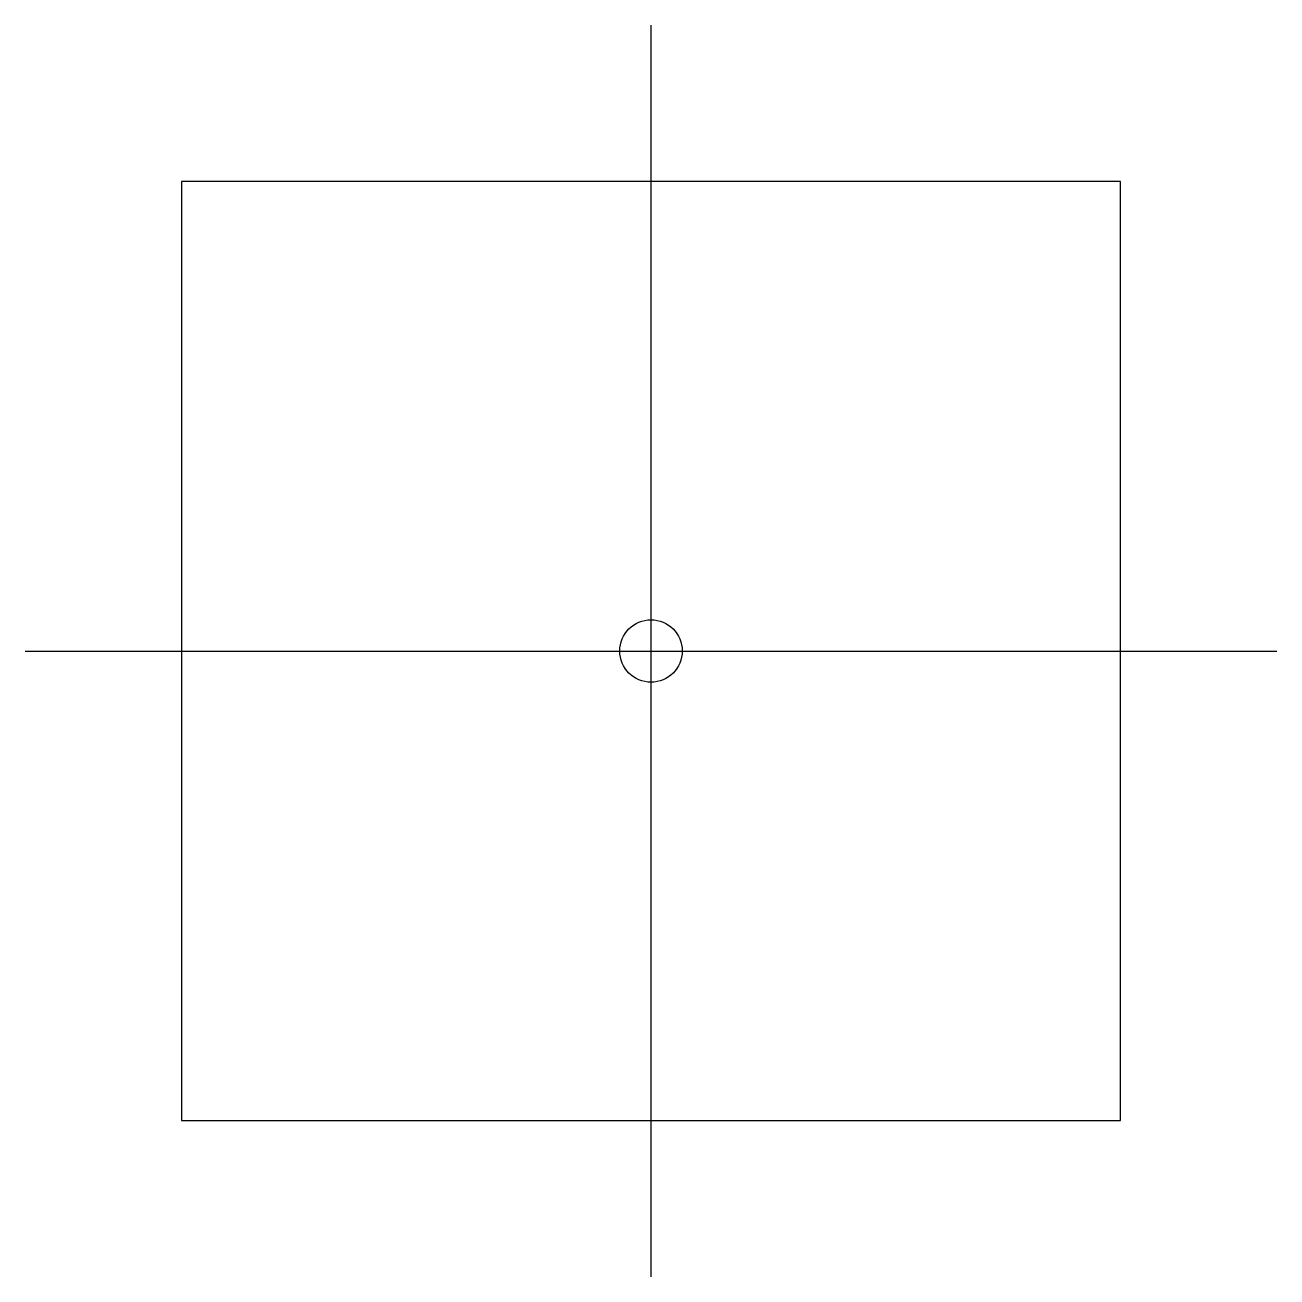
# Model space of a CAD drawing. Header units: metres. Extents: x 600 to 1400, y 600 to 1400.
import ezdxf

# ---------------------------------------------------------------- set-up
doc = ezdxf.new("R2010")
doc.units = ezdxf.units.M

msp = doc.modelspace()

# ---------------------------------------------------------------- linework, layer by layer
for p, q in [((1000, 600), (1000, 1400)), ((1300, 1300), (700, 1300)), ((700, 1300), (700, 700)), ((1300, 700), (1300, 1300)), ((600, 1000), (1400, 1000)), ((700, 700), (1300, 700))]:
    msp.add_line(p, q)
msp.add_circle((1000, 1000), 20)

doc.saveas('drawing.dxf')
